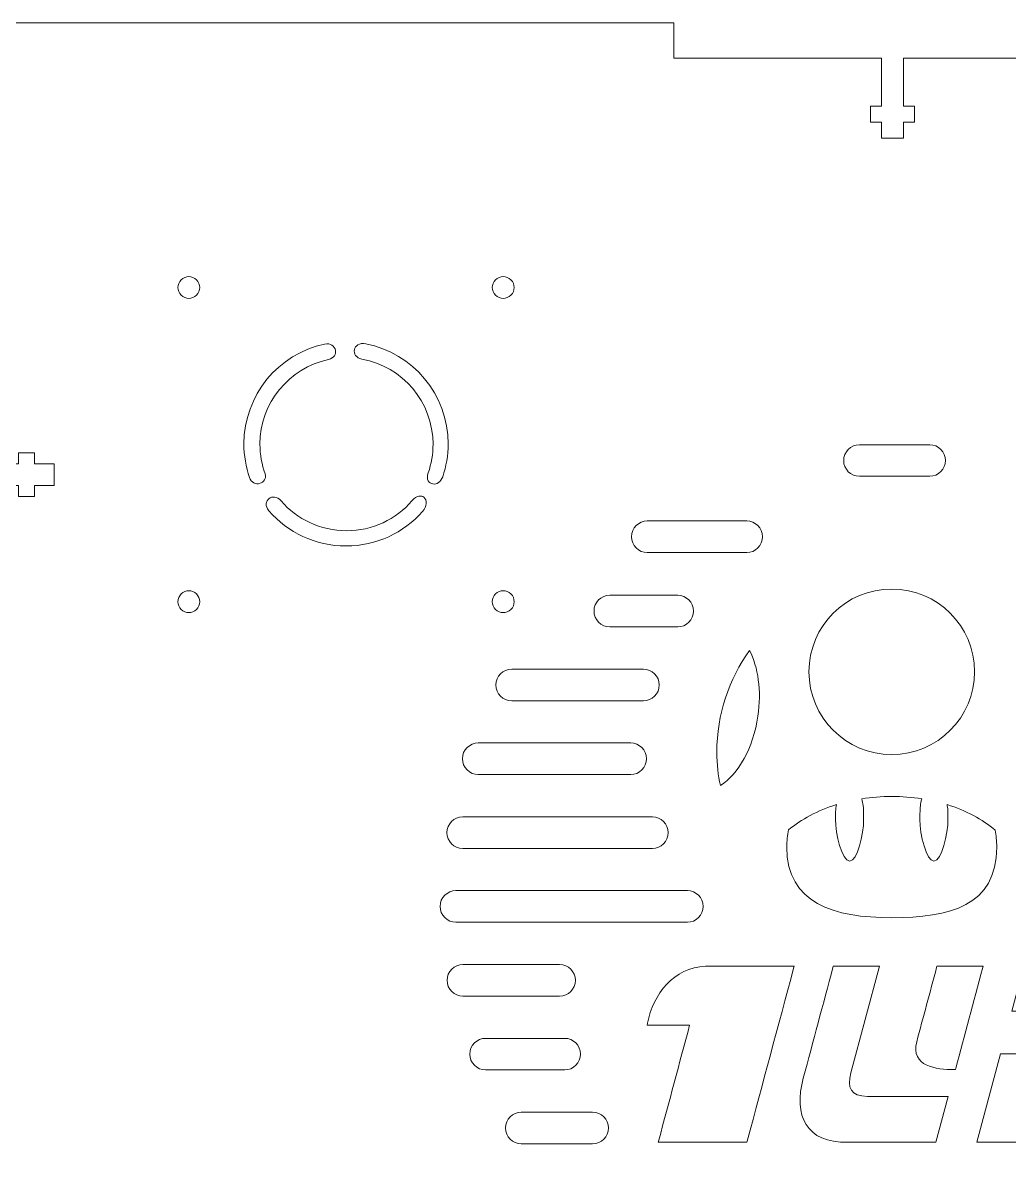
# Model space of a CAD drawing. Header units: centimetres. Extents: x -84 to 49, y -29 to 29.
# Drawn here: x -21.4 to -7.87, y -12.43 to 3.13 of the extents above; entities that cross this region are included whole.
import ezdxf

# ---------------------------------------------------------------- set-up
doc = ezdxf.new("R2010")
doc.units = ezdxf.units.CM
doc.header["$MEASUREMENT"] = 0
doc.layers.add('layer 1', color=7, linetype='Continuous')

msp = doc.modelspace()

# ---------------------------------------------------------------- linework, layer by layer
at = {"layer": 'layer 1', "color": 142, "lineweight": 20}
for points, knots in [([(-22.07185, -26.66541), (-22.07185, -26.66541), (3.12813, -26.66541), (3.12813, -26.66541), (3.12813, -26.66541), (3.12813, -26.66541), (3.12813, -19.41539), (3.12813, -19.41539), (3.12813, -19.41539), (3.12813, -19.41539), (2.50965, -19.41539), (2.50965, -19.41539), (2.50965, -19.41539), (2.50965, -19.41539), (2.50965, -19.56539), (2.50965, -19.56539), (2.50965, -19.56539), (2.50965, -19.56539), (2.28965, -19.56539), (2.28965, -19.56539), (2.28965, -19.56539), (2.28965, -19.56539), (2.28965, -19.41539), (2.28965, -19.41539), (2.28965, -19.41539), (2.28965, -19.41539), (2.01965, -19.41539), (2.01965, -19.41539), (2.01965, -19.41539), (2.01965, -19.41539), (2.01965, -19.11539), (2.01965, -19.11539), (2.01965, -19.11539), (2.01965, -19.11539), (2.28965, -19.11539), (2.28965, -19.11539), (2.28965, -19.11539), (2.28965, -19.11539), (2.28965, -18.96539), (2.28965, -18.96539), (2.28965, -18.96539), (2.28965, -18.96539), (2.50965, -18.96539), (2.50965, -18.96539), (2.50965, -18.96539), (2.50965, -18.96539), (2.50965, -19.11539), (2.50965, -19.11539), (2.50965, -19.11539), (2.50965, -19.11539), (3.12814, -19.11539), (3.12814, -19.11539), (3.12814, -19.11539), (3.12814, -19.11539), (3.12814, -13.1654), (3.12814, -13.1654), (3.12814, -13.1654), (3.12814, -13.1654), (3.62814, -13.1654), (3.62814, -13.1654), (3.62814, -13.1654), (3.62814, -13.1654), (3.62814, -9.1654), (3.62814, -9.1654), (3.62814, -9.1654), (3.62814, -9.1654), (3.12814, -9.1654), (3.12814, -9.1654), (3.12814, -9.1654), (3.12814, -9.1654), (3.12815, -3.21983), (3.12815, -3.21983), (3.12815, -3.21983), (3.12815, -3.21983), (2.50965, -3.21983), (2.50965, -3.21983), (2.50965, -3.21983), (2.50965, -3.21983), (2.50965, -3.36983), (2.50965, -3.36983), (2.50965, -3.36983), (2.50965, -3.36983), (2.28965, -3.36983), (2.28965, -3.36983), (2.28965, -3.36983), (2.28965, -3.36983), (2.28965, -3.21983), (2.28965, -3.21983), (2.28965, -3.21983), (2.28965, -3.21983), (2.01965, -3.21983), (2.01965, -3.21983), (2.01965, -3.21983), (2.01965, -3.21983), (2.01965, -2.91983), (2.01965, -2.91983), (2.01965, -2.91983), (2.01965, -2.91983), (2.28965, -2.91983), (2.28965, -2.91983), (2.28965, -2.91983), (2.28965, -2.91983), (2.28965, -2.76983), (2.28965, -2.76983), (2.28965, -2.76983), (2.28965, -2.76983), (2.50965, -2.76983), (2.50965, -2.76983), (2.50965, -2.76983), (2.50965, -2.76983), (2.50965, -2.91983), (2.50965, -2.91983), (2.50965, -2.91983), (2.50965, -2.91983), (3.12815, -2.91983), (3.12815, -2.91983), (3.12815, -2.91983), (3.12815, -2.91983), (3.12815, 3.1309), (3.12815, 3.1309), (3.12815, 3.1309), (3.12815, 3.1309), (-6.47186, 3.1309), (-6.47186, 3.1309), (-6.47186, 3.1309), (-6.47186, 3.1309), (-6.47186, 2.64521), (-6.47186, 2.64521), (-6.47186, 2.64521), (-6.47186, 2.64521), (-9.32186, 2.64521), (-9.32186, 2.64521), (-9.32186, 2.64521), (-9.32186, 2.64521), (-9.32186, 1.9852), (-9.32186, 1.9852), (-9.32186, 1.9852), (-9.32186, 1.9852), (-9.17186, 1.9852), (-9.17186, 1.9852), (-9.17186, 1.9852), (-9.17186, 1.9852), (-9.17186, 1.76521), (-9.17186, 1.76521), (-9.17186, 1.76521), (-9.17186, 1.76521), (-9.32186, 1.7652), (-9.32186, 1.7652), (-9.32186, 1.7652), (-9.32186, 1.7652), (-9.32186, 1.5452), (-9.32186, 1.5452), (-9.32186, 1.5452), (-9.32186, 1.5452), (-9.62186, 1.5452), (-9.62186, 1.5452), (-9.62186, 1.5452), (-9.62186, 1.5452), (-9.62186, 1.7652), (-9.62186, 1.7652), (-9.62186, 1.7652), (-9.62186, 1.7652), (-9.77186, 1.7652), (-9.77186, 1.7652), (-9.77186, 1.7652), (-9.77186, 1.7652), (-9.77186, 1.9852), (-9.77186, 1.9852), (-9.77186, 1.9852), (-9.77186, 1.9852), (-9.62186, 1.9852), (-9.62186, 1.9852), (-9.62186, 1.9852), (-9.62186, 1.9852), (-9.62197, 2.64521), (-9.62197, 2.64521), (-9.62197, 2.64521), (-9.62197, 2.64521), (-12.47186, 2.64521), (-12.47186, 2.64521), (-12.47186, 2.64521), (-12.47186, 2.64521), (-12.47186, 3.1309), (-12.47186, 3.1309), (-12.47186, 3.1309), (-12.47186, 3.1309), (-22.07186, 3.1309), (-22.07186, 3.1309), (-22.07186, 3.1309), (-22.07186, 3.1309), (-22.07186, -2.91983), (-22.07186, -2.91983), (-22.07186, -2.91983), (-22.07186, -2.91983), (-21.45337, -2.91983), (-21.45337, -2.91983), (-21.45337, -2.91983), (-21.45337, -2.91983), (-21.45337, -2.76983), (-21.45337, -2.76983), (-21.45337, -2.76983), (-21.45337, -2.76983), (-21.23337, -2.76983), (-21.23337, -2.76983), (-21.23337, -2.76983), (-21.23337, -2.76983), (-21.23337, -2.91983), (-21.23337, -2.91983), (-21.23337, -2.91983), (-21.23337, -2.91983), (-20.96337, -2.91983), (-20.96337, -2.91983), (-20.96337, -2.91983), (-20.96337, -2.91983), (-20.96337, -3.21983), (-20.96337, -3.21983), (-20.96337, -3.21983), (-20.96337, -3.21983), (-21.23337, -3.21983), (-21.23337, -3.21983), (-21.23337, -3.21983), (-21.23337, -3.21983), (-21.23337, -3.36983), (-21.23337, -3.36983), (-21.23337, -3.36983), (-21.23337, -3.36983), (-21.45337, -3.36983), (-21.45337, -3.36983), (-21.45337, -3.36983), (-21.45337, -3.36983), (-21.45337, -3.21983), (-21.45337, -3.21983), (-21.45337, -3.21983), (-21.45337, -3.21983), (-22.07186, -3.21983), (-22.07186, -3.21983), (-22.07186, -3.21983), (-22.07186, -3.21983), (-22.07186, -9.1654), (-22.07186, -9.1654), (-22.07186, -9.1654), (-22.07186, -9.1654), (-22.57186, -9.1654), (-22.57186, -9.1654), (-22.57186, -9.1654), (-22.57186, -9.1654), (-22.57186, -13.1654), (-22.57186, -13.1654), (-22.57186, -13.1654), (-22.57186, -13.1654), (-22.07185, -13.1654), (-22.07185, -13.1654), (-22.07185, -13.1654), (-22.07185, -13.1654), (-22.07185, -19.11539), (-22.07185, -19.11539), (-22.07185, -19.11539), (-22.07185, -19.11539), (-21.45337, -19.11539), (-21.45337, -19.11539), (-21.45337, -19.11539), (-21.45337, -19.11539), (-21.45337, -18.96539), (-21.45337, -18.96539), (-21.45337, -18.96539), (-21.45337, -18.96539), (-21.23337, -18.96539), (-21.23337, -18.96539), (-21.23337, -18.96539), (-21.23337, -18.96539), (-21.23337, -19.11539), (-21.23337, -19.11539), (-21.23337, -19.11539), (-21.23337, -19.11539), (-20.96337, -19.11539), (-20.96337, -19.11539), (-20.96337, -19.11539), (-20.96337, -19.11539), (-20.96337, -19.41539), (-20.96337, -19.41539), (-20.96337, -19.41539), (-20.96337, -19.41539), (-21.23337, -19.41539), (-21.23337, -19.41539), (-21.23337, -19.41539), (-21.23337, -19.41539), (-21.23337, -19.56539), (-21.23337, -19.56539), (-21.23337, -19.56539), (-21.23337, -19.56539), (-21.45337, -19.56539), (-21.45337, -19.56539), (-21.45337, -19.56539), (-21.45337, -19.56539), (-21.45337, -19.41539), (-21.45337, -19.41539), (-21.45337, -19.41539), (-21.45337, -19.41539), (-22.07185, -19.41539), (-22.07185, -19.41539), (-22.07185, -19.41539), (-22.07185, -19.41539), (-22.07185, -26.66541), (-22.07185, -26.66541)], [0, 0, 0, 0, 0.01315789, 0.01315789, 0.01315789, 0.01315789, 0.02631579, 0.02631579, 0.02631579, 0.02631579, 0.03947368, 0.03947368, 0.03947368, 0.03947368, 0.05263158, 0.05263158, 0.05263158, 0.05263158, 0.06578947, 0.06578947, 0.06578947, 0.06578947, 0.07894737, 0.07894737, 0.07894737, 0.07894737, 0.09210526, 0.09210526, 0.09210526, 0.09210526, 0.10526316, 0.10526316, 0.10526316, 0.10526316, 0.11842105, 0.11842105, 0.11842105, 0.11842105, 0.13157895, 0.13157895, 0.13157895, 0.13157895, 0.14473684, 0.14473684, 0.14473684, 0.14473684, 0.15789474, 0.15789474, 0.15789474, 0.15789474, 0.17105263, 0.17105263, 0.17105263, 0.17105263, 0.18421053, 0.18421053, 0.18421053, 0.18421053, 0.19736842, 0.19736842, 0.19736842, 0.19736842, 0.21052632, 0.21052632, 0.21052632, 0.21052632, 0.22368421, 0.22368421, 0.22368421, 0.22368421, 0.23684211, 0.23684211, 0.23684211, 0.23684211, 0.25, 0.25, 0.25, 0.25, 0.26315789, 0.26315789, 0.26315789, 0.26315789, 0.27631579, 0.27631579, 0.27631579, 0.27631579, 0.28947368, 0.28947368, 0.28947368, 0.28947368, 0.30263158, 0.30263158, 0.30263158, 0.30263158, 0.31578947, 0.31578947, 0.31578947, 0.31578947, 0.32894737, 0.32894737, 0.32894737, 0.32894737, 0.34210526, 0.34210526, 0.34210526, 0.34210526, 0.35526316, 0.35526316, 0.35526316, 0.35526316, 0.36842105, 0.36842105, 0.36842105, 0.36842105, 0.38157895, 0.38157895, 0.38157895, 0.38157895, 0.39473684, 0.39473684, 0.39473684, 0.39473684, 0.40789474, 0.40789474, 0.40789474, 0.40789474, 0.42105263, 0.42105263, 0.42105263, 0.42105263, 0.43421053, 0.43421053, 0.43421053, 0.43421053, 0.44736842, 0.44736842, 0.44736842, 0.44736842, 0.46052632, 0.46052632, 0.46052632, 0.46052632, 0.47368421, 0.47368421, 0.47368421, 0.47368421, 0.48684211, 0.48684211, 0.48684211, 0.48684211, 0.5, 0.5, 0.5, 0.5, 0.51315789, 0.51315789, 0.51315789, 0.51315789, 0.52631579, 0.52631579, 0.52631579, 0.52631579, 0.53947368, 0.53947368, 0.53947368, 0.53947368, 0.55263158, 0.55263158, 0.55263158, 0.55263158, 0.56578947, 0.56578947, 0.56578947, 0.56578947, 0.57894737, 0.57894737, 0.57894737, 0.57894737, 0.59210526, 0.59210526, 0.59210526, 0.59210526, 0.60526316, 0.60526316, 0.60526316, 0.60526316, 0.61842105, 0.61842105, 0.61842105, 0.61842105, 0.63157895, 0.63157895, 0.63157895, 0.63157895, 0.64473684, 0.64473684, 0.64473684, 0.64473684, 0.65789474, 0.65789474, 0.65789474, 0.65789474, 0.67105263, 0.67105263, 0.67105263, 0.67105263, 0.68421053, 0.68421053, 0.68421053, 0.68421053, 0.69736842, 0.69736842, 0.69736842, 0.69736842, 0.71052632, 0.71052632, 0.71052632, 0.71052632, 0.72368421, 0.72368421, 0.72368421, 0.72368421, 0.73684211, 0.73684211, 0.73684211, 0.73684211, 0.75, 0.75, 0.75, 0.75, 0.76315789, 0.76315789, 0.76315789, 0.76315789, 0.77631579, 0.77631579, 0.77631579, 0.77631579, 0.78947368, 0.78947368, 0.78947368, 0.78947368, 0.80263158, 0.80263158, 0.80263158, 0.80263158, 0.81578947, 0.81578947, 0.81578947, 0.81578947, 0.82894737, 0.82894737, 0.82894737, 0.82894737, 0.84210526, 0.84210526, 0.84210526, 0.84210526, 0.85526316, 0.85526316, 0.85526316, 0.85526316, 0.86842105, 0.86842105, 0.86842105, 0.86842105, 0.88157895, 0.88157895, 0.88157895, 0.88157895, 0.89473684, 0.89473684, 0.89473684, 0.89473684, 0.90789474, 0.90789474, 0.90789474, 0.90789474, 0.92105263, 0.92105263, 0.92105263, 0.92105263, 0.93421053, 0.93421053, 0.93421053, 0.93421053, 0.94736842, 0.94736842, 0.94736842, 0.94736842, 0.96052632, 0.96052632, 0.96052632, 0.96052632, 0.97368421, 0.97368421, 0.97368421, 0.97368421, 0.98684211, 0.98684211, 0.98684211, 0.98684211, 1, 1, 1, 1]), ([(-19.01302, -0.39573), (-18.95446, -0.45429), (-18.95445, -0.54929), (-19.01301, -0.60786), (-19.01301, -0.60786), (-19.07158, -0.66643), (-19.16657, -0.66641), (-19.22514, -0.60787), (-19.22514, -0.60787), (-19.28372, -0.54929), (-19.28372, -0.4543), (-19.22515, -0.39573), (-19.22515, -0.39573), (-19.16658, -0.33716), (-19.07158, -0.33717), (-19.01302, -0.39573)], [0, 0, 0, 0, 0.25, 0.25, 0.25, 0.25, 0.5, 0.5, 0.5, 0.5, 0.75, 0.75, 0.75, 0.75, 1, 1, 1, 1]), ([(-14.91553, -0.39572), (-14.85696, -0.33714), (-14.76198, -0.33715), (-14.70342, -0.39573), (-14.70342, -0.39573), (-14.64486, -0.4543), (-14.64485, -0.54929), (-14.70342, -0.60786), (-14.70342, -0.60786), (-14.76199, -0.66643), (-14.85698, -0.66643), (-14.91554, -0.60785), (-14.91554, -0.60785), (-14.9741, -0.54927), (-14.97412, -0.4543), (-14.91553, -0.39572)], [0, 0, 0, 0, 0.25, 0.25, 0.25, 0.25, 0.5, 0.5, 0.5, 0.5, 0.75, 0.75, 0.75, 0.75, 1, 1, 1, 1]), ([(-17.20512, -1.49125), (-17.74168, -1.60507), (-18.14439, -2.08156), (-18.14439, -2.65197), (-18.14439, -2.65197), (-18.14439, -2.79373), (-18.11951, -2.92968), (-18.07389, -3.05573), (-18.07389, -3.05573), (-18.04965, -3.12536), (-18.09768, -3.17161), (-18.14312, -3.18737), (-18.14312, -3.18737), (-18.20151, -3.20764), (-18.26693, -3.17952), (-18.28718, -3.10638), (-18.28718, -3.10638), (-18.33712, -2.96254), (-18.36428, -2.80807), (-18.36431, -2.64726), (-18.36431, -2.64726), (-18.36429, -1.97469), (-17.88972, -1.4127), (-17.25728, -1.27807), (-17.25728, -1.27807), (-17.17809, -1.26122), (-17.11989, -1.30835), (-17.10848, -1.36372), (-17.10848, -1.36372), (-17.09841, -1.41257), (-17.12472, -1.46785), (-17.20512, -1.49125)], [0, 0, 0, 0, 0.125, 0.125, 0.125, 0.125, 0.25, 0.25, 0.25, 0.25, 0.375, 0.375, 0.375, 0.375, 0.5, 0.5, 0.5, 0.5, 0.625, 0.625, 0.625, 0.625, 0.75, 0.75, 0.75, 0.75, 0.875, 0.875, 0.875, 0.875, 1, 1, 1, 1]), ([(-16.69258, -1.27373), (-16.04953, -1.40026), (-15.56427, -1.96716), (-15.56427, -2.64724), (-15.56427, -2.64724), (-15.56428, -2.8047), (-15.59031, -2.95609), (-15.63827, -3.09733), (-15.63827, -3.09733), (-15.66355, -3.1718), (-15.72138, -3.20702), (-15.77531, -3.19624), (-15.77531, -3.19624), (-15.82291, -3.18673), (-15.87142, -3.14237), (-15.83711, -3.04279), (-15.83711, -3.04279), (-15.79441, -2.92041), (-15.77115, -2.78891), (-15.77116, -2.65196), (-15.77116, -2.65196), (-15.77115, -2.06921), (-16.19148, -1.58447), (-16.7454, -1.48436), (-16.7454, -1.48436), (-16.82863, -1.46817), (-16.86055, -1.40669), (-16.84911, -1.35366), (-16.84911, -1.35366), (-16.83769, -1.30064), (-16.78284, -1.25607), (-16.69258, -1.27373)], [0, 0, 0, 0, 0.125, 0.125, 0.125, 0.125, 0.25, 0.25, 0.25, 0.25, 0.375, 0.375, 0.375, 0.375, 0.5, 0.5, 0.5, 0.5, 0.625, 0.625, 0.625, 0.625, 0.75, 0.75, 0.75, 0.75, 0.875, 0.875, 0.875, 0.875, 1, 1, 1, 1]), ([(-9.925, -2.65808), (-9.925, -2.65808), (-8.96214, -2.65808), (-8.96214, -2.65808), (-8.96214, -2.65808), (-8.84296, -2.65808), (-8.74543, -2.75561), (-8.74543, -2.87482), (-8.74543, -2.87482), (-8.74543, -2.87482), (-8.74543, -2.87482), (-8.74543, -2.87482), (-8.74543, -2.87482), (-8.74543, -2.994), (-8.84304, -3.09154), (-8.96214, -3.09154), (-8.96214, -3.09154), (-8.96214, -3.09154), (-9.925, -3.09154), (-9.925, -3.09154), (-9.925, -3.09154), (-10.04412, -3.09154), (-10.14171, -2.99401), (-10.14172, -2.87482), (-10.14172, -2.87482), (-10.14172, -2.87482), (-10.14172, -2.87482), (-10.14172, -2.87482), (-10.14172, -2.87482), (-10.14171, -2.7556), (-10.04421, -2.65808), (-9.925, -2.65808)], [0, 0, 0, 0, 0.125, 0.125, 0.125, 0.125, 0.25, 0.25, 0.25, 0.25, 0.375, 0.375, 0.375, 0.375, 0.5, 0.5, 0.5, 0.5, 0.625, 0.625, 0.625, 0.625, 0.75, 0.75, 0.75, 0.75, 0.875, 0.875, 0.875, 0.875, 1, 1, 1, 1]), ([(-17.85573, -3.42751), (-17.63814, -3.67922), (-17.31654, -3.8386), (-16.95779, -3.8386), (-16.95779, -3.8386), (-16.59917, -3.8386), (-16.27768, -3.67939), (-16.06008, -3.42788), (-16.06008, -3.42788), (-15.98967, -3.34649), (-15.93023, -3.3538), (-15.89751, -3.37934), (-15.89751, -3.37934), (-15.85119, -3.41549), (-15.85375, -3.50484), (-15.91554, -3.57462), (-15.91554, -3.57462), (-16.17204, -3.86446), (-16.54686, -4.04726), (-16.96428, -4.04728), (-16.96428, -4.04728), (-17.38604, -4.04727), (-17.76428, -3.86063), (-18.02096, -3.5655), (-18.02096, -3.5655), (-18.08079, -3.49672), (-18.06206, -3.43018), (-18.01856, -3.39685), (-18.01856, -3.39685), (-17.97771, -3.36554), (-17.91561, -3.36311), (-17.85573, -3.42751)], [0, 0, 0, 0, 0.125, 0.125, 0.125, 0.125, 0.25, 0.25, 0.25, 0.25, 0.375, 0.375, 0.375, 0.375, 0.5, 0.5, 0.5, 0.5, 0.625, 0.625, 0.625, 0.625, 0.75, 0.75, 0.75, 0.75, 0.875, 0.875, 0.875, 0.875, 1, 1, 1, 1]), ([(-12.83458, -3.70443), (-12.83458, -3.70443), (-11.47134, -3.70443), (-11.47134, -3.70443), (-11.47134, -3.70443), (-11.35215, -3.70443), (-11.25464, -3.80196), (-11.25464, -3.92116), (-11.25464, -3.92116), (-11.25464, -3.92116), (-11.25464, -3.92116), (-11.25464, -3.92116), (-11.25464, -3.92116), (-11.25464, -4.04036), (-11.35224, -4.1379), (-11.47134, -4.1379), (-11.47134, -4.1379), (-11.47134, -4.1379), (-12.83458, -4.1379), (-12.83458, -4.1379), (-12.83458, -4.1379), (-12.95369, -4.1379), (-13.05131, -4.04036), (-13.05131, -3.92116), (-13.05131, -3.92116), (-13.05131, -3.92116), (-13.05131, -3.92116), (-13.05131, -3.92116), (-13.05131, -3.92116), (-13.05131, -3.80196), (-12.95379, -3.70443), (-12.83458, -3.70443)], [0, 0, 0, 0, 0.125, 0.125, 0.125, 0.125, 0.25, 0.25, 0.25, 0.25, 0.375, 0.375, 0.375, 0.375, 0.5, 0.5, 0.5, 0.5, 0.625, 0.625, 0.625, 0.625, 0.75, 0.75, 0.75, 0.75, 0.875, 0.875, 0.875, 0.875, 1, 1, 1, 1]), ([(-19.22514, -4.70531), (-19.16657, -4.64674), (-19.07157, -4.64673), (-19.01302, -4.70531), (-19.01302, -4.70531), (-18.95445, -4.76389), (-18.95444, -4.85889), (-19.01301, -4.91744), (-19.01301, -4.91744), (-19.07158, -4.97599), (-19.16659, -4.97601), (-19.22514, -4.91743), (-19.22514, -4.91743), (-19.28371, -4.85889), (-19.28372, -4.76389), (-19.22514, -4.70531)], [0, 0, 0, 0, 0.25, 0.25, 0.25, 0.25, 0.5, 0.5, 0.5, 0.5, 0.75, 0.75, 0.75, 0.75, 1, 1, 1, 1]), ([(-14.70341, -4.7053), (-14.64484, -4.76389), (-14.64485, -4.85889), (-14.70342, -4.91744), (-14.70342, -4.91744), (-14.76199, -4.97604), (-14.85697, -4.97601), (-14.91554, -4.91746), (-14.91554, -4.91746), (-14.97411, -4.85887), (-14.9741, -4.76388), (-14.91553, -4.7053), (-14.91553, -4.7053), (-14.85696, -4.64674), (-14.76199, -4.64676), (-14.70341, -4.7053)], [0, 0, 0, 0, 0.25, 0.25, 0.25, 0.25, 0.5, 0.5, 0.5, 0.5, 0.75, 0.75, 0.75, 0.75, 1, 1, 1, 1]), ([(-9.4825, -4.63747), (-8.85566, -4.63744), (-8.34724, -5.14585), (-8.34722, -5.77274), (-8.34722, -5.77274), (-8.3472, -6.39964), (-8.85558, -6.90798), (-9.4825, -6.90802), (-9.4825, -6.90802), (-10.1094, -6.90797), (-10.61771, -6.39959), (-10.61769, -5.77269), (-10.61769, -5.77269), (-10.61775, -5.14581), (-10.10933, -4.63747), (-9.4825, -4.63747)], [0, 0, 0, 0, 0.25, 0.25, 0.25, 0.25, 0.5, 0.5, 0.5, 0.5, 0.75, 0.75, 0.75, 0.75, 1, 1, 1, 1]), ([(-13.34779, -4.72413), (-13.34779, -4.72413), (-12.41641, -4.72413), (-12.41641, -4.72413), (-12.41641, -4.72413), (-12.29722, -4.72413), (-12.19969, -4.82166), (-12.1997, -4.94087), (-12.1997, -4.94087), (-12.1997, -4.94087), (-12.1997, -4.94087), (-12.1997, -4.94087), (-12.1997, -4.94087), (-12.1997, -5.06007), (-12.29729, -5.15759), (-12.41641, -5.15759), (-12.41641, -5.15759), (-12.41641, -5.15759), (-13.34778, -5.15759), (-13.34778, -5.15759), (-13.34778, -5.15759), (-13.46691, -5.15759), (-13.5645, -5.06007), (-13.56451, -4.94087), (-13.56451, -4.94087), (-13.56451, -4.94087), (-13.56451, -4.94087), (-13.56451, -4.94087), (-13.56451, -4.94087), (-13.5645, -4.82166), (-13.46699, -4.72413), (-13.34779, -4.72413)], [0, 0, 0, 0, 0.125, 0.125, 0.125, 0.125, 0.25, 0.25, 0.25, 0.25, 0.375, 0.375, 0.375, 0.375, 0.5, 0.5, 0.5, 0.5, 0.625, 0.625, 0.625, 0.625, 0.75, 0.75, 0.75, 0.75, 0.875, 0.875, 0.875, 0.875, 1, 1, 1, 1]), ([(-11.83058, -7.33185), (-11.86356, -7.19551), (-11.88095, -7.04412), (-11.88091, -6.87593), (-11.88091, -6.87593), (-11.8809, -6.35507), (-11.71467, -5.87282), (-11.43239, -5.47949), (-11.43239, -5.47949), (-11.31489, -5.70715), (-11.2664, -6.03279), (-11.31752, -6.38174), (-11.31752, -6.38174), (-11.38183, -6.82057), (-11.58642, -7.17879), (-11.83058, -7.33185)], [0, 0, 0, 0, 0.25, 0.25, 0.25, 0.25, 0.5, 0.5, 0.5, 0.5, 0.75, 0.75, 0.75, 0.75, 1, 1, 1, 1]), ([(-14.69268, -5.73696), (-14.69268, -5.73696), (-12.8866, -5.73696), (-12.8866, -5.73696), (-12.8866, -5.73696), (-12.76739, -5.73696), (-12.66988, -5.83449), (-12.66988, -5.9537), (-12.66988, -5.9537), (-12.66988, -5.9537), (-12.66988, -5.9537), (-12.66988, -5.9537), (-12.66988, -5.9537), (-12.66989, -6.07291), (-12.76745, -6.17042), (-12.8866, -6.17042), (-12.8866, -6.17042), (-12.8866, -6.17042), (-14.69268, -6.17042), (-14.69268, -6.17042), (-14.69268, -6.17042), (-14.81183, -6.17042), (-14.90941, -6.07291), (-14.9094, -5.9537), (-14.9094, -5.9537), (-14.9094, -5.9537), (-14.9094, -5.9537), (-14.9094, -5.9537), (-14.9094, -5.9537), (-14.9094, -5.83449), (-14.81188, -5.73696), (-14.69268, -5.73696)], [0, 0, 0, 0, 0.125, 0.125, 0.125, 0.125, 0.25, 0.25, 0.25, 0.25, 0.375, 0.375, 0.375, 0.375, 0.5, 0.5, 0.5, 0.5, 0.625, 0.625, 0.625, 0.625, 0.75, 0.75, 0.75, 0.75, 0.875, 0.875, 0.875, 0.875, 1, 1, 1, 1]), ([(-15.1522, -6.7498), (-15.1522, -6.7498), (-13.06074, -6.74979), (-13.06074, -6.74979), (-13.06074, -6.74979), (-12.94154, -6.7498), (-12.84403, -6.84733), (-12.84402, -6.96654), (-12.84402, -6.96654), (-12.84402, -6.96654), (-12.84402, -6.96654), (-12.84402, -6.96654), (-12.84402, -6.96654), (-12.84403, -7.08575), (-12.9416, -7.18326), (-13.06075, -7.18325), (-13.06075, -7.18325), (-13.06075, -7.18325), (-15.15219, -7.18326), (-15.15219, -7.18326), (-15.15219, -7.18326), (-15.27134, -7.18326), (-15.36891, -7.08575), (-15.36892, -6.96654), (-15.36892, -6.96654), (-15.36892, -6.96654), (-15.36892, -6.96654), (-15.36892, -6.96654), (-15.36892, -6.96654), (-15.36891, -6.84732), (-15.27139, -6.7498), (-15.1522, -6.7498)], [0, 0, 0, 0, 0.125, 0.125, 0.125, 0.125, 0.25, 0.25, 0.25, 0.25, 0.375, 0.375, 0.375, 0.375, 0.5, 0.5, 0.5, 0.5, 0.625, 0.625, 0.625, 0.625, 0.75, 0.75, 0.75, 0.75, 0.875, 0.875, 0.875, 0.875, 1, 1, 1, 1]), ([(-9.48249, -7.48362), (-9.34128, -7.48361), (-9.2038, -7.49455), (-9.07181, -7.5152), (-9.07181, -7.5152), (-9.08771, -7.59848), (-9.09674, -7.58803), (-9.09675, -7.79724), (-9.09675, -7.79724), (-9.09674, -8.00643), (-9.01057, -8.36923), (-8.90425, -8.36929), (-8.90425, -8.36929), (-8.79801, -8.36929), (-8.71183, -7.99066), (-8.71182, -7.79724), (-8.71182, -7.79724), (-8.71182, -7.60382), (-8.71623, -7.65844), (-8.72415, -7.59563), (-8.72415, -7.59563), (-8.4663, -7.67604), (-8.2408, -7.79605), (-8.0645, -7.94427), (-8.0645, -7.94427), (-8.05072, -8.01573), (-8.04341, -8.09378), (-8.04344, -8.1791), (-8.04344, -8.1791), (-8.04346, -8.98671), (-8.68784, -9.14649), (-9.4825, -9.14649), (-9.4825, -9.14649), (-10.27709, -9.1465), (-10.92152, -8.94971), (-10.9215, -8.17911), (-10.9215, -8.17911), (-10.92153, -8.09325), (-10.91345, -8.01452), (-10.89812, -7.94234), (-10.89812, -7.94234), (-10.7222, -7.795), (-10.49752, -7.67573), (-10.2408, -7.59567), (-10.2408, -7.59567), (-10.24879, -7.65839), (-10.25308, -7.60382), (-10.25308, -7.79724), (-10.25308, -7.79724), (-10.25308, -7.99066), (-10.16686, -8.36924), (-10.06063, -8.36925), (-10.06063, -8.36925), (-9.95433, -8.36929), (-9.86819, -8.00641), (-9.86819, -7.79717), (-9.86819, -7.79717), (-9.86819, -7.58793), (-9.87726, -7.59846), (-9.89314, -7.51517), (-9.89314, -7.51517), (-9.76116, -7.49454), (-9.62367, -7.48362), (-9.48249, -7.48362)], [0, 0, 0, 0, 0.0625, 0.0625, 0.0625, 0.0625, 0.125, 0.125, 0.125, 0.125, 0.1875, 0.1875, 0.1875, 0.1875, 0.25, 0.25, 0.25, 0.25, 0.3125, 0.3125, 0.3125, 0.3125, 0.375, 0.375, 0.375, 0.375, 0.4375, 0.4375, 0.4375, 0.4375, 0.5, 0.5, 0.5, 0.5, 0.5625, 0.5625, 0.5625, 0.5625, 0.625, 0.625, 0.625, 0.625, 0.6875, 0.6875, 0.6875, 0.6875, 0.75, 0.75, 0.75, 0.75, 0.8125, 0.8125, 0.8125, 0.8125, 0.875, 0.875, 0.875, 0.875, 0.9375, 0.9375, 0.9375, 0.9375, 1, 1, 1, 1]), ([(-15.36338, -7.76264), (-15.36338, -7.76264), (-12.76469, -7.76264), (-12.76469, -7.76264), (-12.76469, -7.76264), (-12.6455, -7.76263), (-12.54798, -7.86017), (-12.54797, -7.97937), (-12.54797, -7.97937), (-12.54797, -7.97937), (-12.54797, -7.97937), (-12.54797, -7.97937), (-12.54797, -7.97937), (-12.54798, -8.09856), (-12.64556, -8.1961), (-12.76469, -8.1961), (-12.76469, -8.1961), (-12.76469, -8.1961), (-15.36338, -8.1961), (-15.36338, -8.1961), (-15.36338, -8.1961), (-15.48251, -8.1961), (-15.58009, -8.09856), (-15.58009, -7.97937), (-15.58009, -7.97937), (-15.58009, -7.97937), (-15.58009, -7.97937), (-15.58009, -7.97937), (-15.58009, -7.97937), (-15.58009, -7.86016), (-15.48258, -7.76263), (-15.36338, -7.76264)], [0, 0, 0, 0, 0.125, 0.125, 0.125, 0.125, 0.25, 0.25, 0.25, 0.25, 0.375, 0.375, 0.375, 0.375, 0.5, 0.5, 0.5, 0.5, 0.625, 0.625, 0.625, 0.625, 0.75, 0.75, 0.75, 0.75, 0.875, 0.875, 0.875, 0.875, 1, 1, 1, 1]), ([(-15.4581, -8.77547), (-15.4581, -8.77547), (-12.28431, -8.77547), (-12.28431, -8.77547), (-12.28431, -8.77547), (-12.16511, -8.77547), (-12.0676, -8.873), (-12.06759, -8.99221), (-12.06759, -8.99221), (-12.06759, -8.99221), (-12.06759, -8.99221), (-12.06759, -8.99221), (-12.06759, -8.99221), (-12.06759, -9.1114), (-12.1652, -9.20893), (-12.28432, -9.20893), (-12.28432, -9.20893), (-12.28432, -9.20893), (-15.45809, -9.20893), (-15.45809, -9.20893), (-15.45809, -9.20893), (-15.57722, -9.20893), (-15.67481, -9.1114), (-15.67481, -8.99221), (-15.67481, -8.99221), (-15.67481, -8.99221), (-15.67481, -8.99221), (-15.67481, -8.99221), (-15.67481, -8.99221), (-15.6748, -8.873), (-15.5773, -8.77547), (-15.4581, -8.77547)], [0, 0, 0, 0, 0.125, 0.125, 0.125, 0.125, 0.25, 0.25, 0.25, 0.25, 0.375, 0.375, 0.375, 0.375, 0.5, 0.5, 0.5, 0.5, 0.625, 0.625, 0.625, 0.625, 0.75, 0.75, 0.75, 0.75, 0.875, 0.875, 0.875, 0.875, 1, 1, 1, 1]), ([(-15.36231, -9.7883), (-15.36231, -9.7883), (-14.03709, -9.7883), (-14.03709, -9.7883), (-14.03709, -9.7883), (-13.9179, -9.7883), (-13.82037, -9.88584), (-13.82038, -10.00504), (-13.82038, -10.00504), (-13.82038, -10.00504), (-13.82038, -10.00504), (-13.82038, -10.00504), (-13.82038, -10.00504), (-13.82037, -10.12423), (-13.91794, -10.22176), (-14.03709, -10.22176), (-14.03709, -10.22176), (-14.03709, -10.22176), (-15.36231, -10.22176), (-15.36231, -10.22176), (-15.36231, -10.22176), (-15.48144, -10.22176), (-15.57901, -10.12423), (-15.57901, -10.00504), (-15.57901, -10.00504), (-15.57901, -10.00504), (-15.57901, -10.00504), (-15.57901, -10.00504), (-15.57901, -10.00504), (-15.57901, -9.88584), (-15.48148, -9.7883), (-15.36231, -9.7883)], [0, 0, 0, 0, 0.125, 0.125, 0.125, 0.125, 0.25, 0.25, 0.25, 0.25, 0.375, 0.375, 0.375, 0.375, 0.5, 0.5, 0.5, 0.5, 0.625, 0.625, 0.625, 0.625, 0.75, 0.75, 0.75, 0.75, 0.875, 0.875, 0.875, 0.875, 1, 1, 1, 1]), ([(-12.25367, -10.62129), (-12.25367, -10.62129), (-12.83548, -10.62129), (-12.83548, -10.62129), (-12.83548, -10.62129), (-12.83548, -10.62129), (-12.83073, -10.59433), (-12.83073, -10.59433), (-12.83073, -10.59433), (-12.75951, -10.19467), (-12.46293, -9.82721), (-12.03707, -9.81309), (-12.03707, -9.81309), (-12.03707, -9.81309), (-12.03678, -9.81187), (-12.03678, -9.81187), (-12.03678, -9.81187), (-12.03678, -9.81187), (-10.82062, -9.81187), (-10.82062, -9.81187), (-10.82062, -9.81187), (-10.82062, -9.81187), (-10.82837, -9.84078), (-10.82837, -9.84078), (-10.82837, -9.84078), (-11.04, -10.63057), (-11.25161, -11.4204), (-11.46322, -12.21019), (-11.46322, -12.21019), (-11.46322, -12.21019), (-11.46779, -12.22718), (-11.46779, -12.22718), (-11.46779, -12.22718), (-11.46779, -12.22718), (-12.68398, -12.22718), (-12.68398, -12.22718), (-12.68398, -12.22718), (-12.68398, -12.22718), (-12.67623, -12.1983), (-12.67623, -12.1983), (-12.67623, -12.1983), (-12.53538, -11.67265), (-12.39452, -11.14696), (-12.25367, -10.62129)], [0, 0, 0, 0, 0.09090909, 0.09090909, 0.09090909, 0.09090909, 0.18181818, 0.18181818, 0.18181818, 0.18181818, 0.27272727, 0.27272727, 0.27272727, 0.27272727, 0.36363636, 0.36363636, 0.36363636, 0.36363636, 0.45454545, 0.45454545, 0.45454545, 0.45454545, 0.54545455, 0.54545455, 0.54545455, 0.54545455, 0.63636364, 0.63636364, 0.63636364, 0.63636364, 0.72727273, 0.72727273, 0.72727273, 0.72727273, 0.81818182, 0.81818182, 0.81818182, 0.81818182, 0.90909091, 0.90909091, 0.90909091, 0.90909091, 1, 1, 1, 1]), ([(-10.04373, -11.27408), (-10.09957, -11.48247), (-10.04314, -11.59555), (-9.81535, -11.59693), (-9.81535, -11.59693), (-9.81535, -11.59693), (-8.70911, -11.59693), (-8.70911, -11.59693), (-8.70911, -11.59693), (-8.70911, -11.59693), (-8.87802, -12.22717), (-8.87802, -12.22717), (-8.87802, -12.22717), (-8.87802, -12.22717), (-10.08407, -12.22718), (-10.08407, -12.22718), (-10.08407, -12.22718), (-10.65744, -12.23906), (-10.83275, -11.86077), (-10.69493, -11.34638), (-10.69493, -11.34638), (-10.55947, -10.84083), (-10.42401, -10.3353), (-10.28857, -9.82976), (-10.28857, -9.82976), (-10.28857, -9.82976), (-10.284, -9.81276), (-10.284, -9.81276), (-10.284, -9.81276), (-10.284, -9.81276), (-9.65217, -9.81276), (-9.65217, -9.81276), (-9.65217, -9.81276), (-9.65217, -9.81276), (-10.04373, -11.27408), (-10.04373, -11.27408)], [0, 0, 0, 0, 0.11111111, 0.11111111, 0.11111111, 0.11111111, 0.22222222, 0.22222222, 0.22222222, 0.22222222, 0.33333333, 0.33333333, 0.33333333, 0.33333333, 0.44444444, 0.44444444, 0.44444444, 0.44444444, 0.55555556, 0.55555556, 0.55555556, 0.55555556, 0.66666667, 0.66666667, 0.66666667, 0.66666667, 0.77777778, 0.77777778, 0.77777778, 0.77777778, 0.88888889, 0.88888889, 0.88888889, 0.88888889, 1, 1, 1, 1]), ([(-8.62761, -11.22807), (-8.87697, -11.23135), (-9.22388, -11.18567), (-9.14089, -10.85023), (-9.14089, -10.85023), (-9.04981, -10.51008), (-8.95838, -10.16992), (-8.86749, -9.82976), (-8.86749, -9.82976), (-8.86749, -9.82976), (-8.86293, -9.81276), (-8.86293, -9.81276), (-8.86293, -9.81276), (-8.86293, -9.81276), (-8.23108, -9.81275), (-8.23108, -9.81275), (-8.23108, -9.81275), (-8.23108, -9.81275), (-8.23881, -9.84163), (-8.23881, -9.84163), (-8.23881, -9.84163), (-8.36113, -10.29812), (-8.48342, -10.75459), (-8.60574, -11.21109), (-8.60574, -11.21109), (-8.60574, -11.21109), (-8.61025, -11.22784), (-8.61025, -11.22784), (-8.61025, -11.22784), (-8.61025, -11.22784), (-8.62761, -11.22807), (-8.62761, -11.22807)], [0, 0, 0, 0, 0.125, 0.125, 0.125, 0.125, 0.25, 0.25, 0.25, 0.25, 0.375, 0.375, 0.375, 0.375, 0.5, 0.5, 0.5, 0.5, 0.625, 0.625, 0.625, 0.625, 0.75, 0.75, 0.75, 0.75, 0.875, 0.875, 0.875, 0.875, 1, 1, 1, 1]), ([(-7.52838, -11.64103), (-7.52838, -11.64103), (-7.68545, -12.22717), (-7.68545, -12.22717), (-7.68545, -12.22717), (-7.68545, -12.22717), (-8.31731, -12.22718), (-8.31731, -12.22718), (-8.31731, -12.22718), (-8.31731, -12.22718), (-7.99184, -11.01262), (-7.99184, -11.01262), (-7.99184, -11.01262), (-7.99184, -11.01262), (-7.97427, -11.01262), (-7.97427, -11.01262), (-7.97427, -11.01262), (-7.507, -11.01262), (-7.03973, -11.01261), (-6.5725, -11.01262), (-6.5725, -11.01262), (-6.47136, -10.72171), (-6.49702, -10.43276), (-6.86574, -10.42788), (-6.86574, -10.42788), (-6.86574, -10.42788), (-7.83517, -10.42788), (-7.83517, -10.42788), (-7.83517, -10.42788), (-7.83517, -10.42788), (-7.67034, -9.81276), (-7.67034, -9.81276), (-7.67034, -9.81276), (-7.67034, -9.81276), (-6.71559, -9.81275), (-6.71559, -9.81275), (-6.71559, -9.81275), (-6.04276, -9.81276), (-5.68518, -10.07734), (-5.871, -10.77074), (-5.871, -10.77074), (-5.871, -10.77074), (-6.10419, -11.64103), (-6.10419, -11.64103), (-6.10419, -11.64103), (-6.10419, -11.64103), (-7.52838, -11.64103), (-7.52838, -11.64103)], [0, 0, 0, 0, 0.08333333, 0.08333333, 0.08333333, 0.08333333, 0.16666667, 0.16666667, 0.16666667, 0.16666667, 0.25, 0.25, 0.25, 0.25, 0.33333333, 0.33333333, 0.33333333, 0.33333333, 0.41666667, 0.41666667, 0.41666667, 0.41666667, 0.5, 0.5, 0.5, 0.5, 0.58333333, 0.58333333, 0.58333333, 0.58333333, 0.66666667, 0.66666667, 0.66666667, 0.66666667, 0.75, 0.75, 0.75, 0.75, 0.83333333, 0.83333333, 0.83333333, 0.83333333, 0.91666667, 0.91666667, 0.91666667, 0.91666667, 1, 1, 1, 1]), ([(-15.05169, -10.80113), (-15.05169, -10.80113), (-13.96585, -10.80114), (-13.96585, -10.80114), (-13.96585, -10.80114), (-13.84666, -10.80114), (-13.74914, -10.89866), (-13.74914, -11.01788), (-13.74914, -11.01788), (-13.74914, -11.01788), (-13.74914, -11.01788), (-13.74914, -11.01788), (-13.74914, -11.01788), (-13.74914, -11.13707), (-13.84675, -11.23459), (-13.96585, -11.2346), (-13.96585, -11.2346), (-13.96585, -11.2346), (-15.05169, -11.2346), (-15.05169, -11.2346), (-15.05169, -11.2346), (-15.17079, -11.2346), (-15.26843, -11.13707), (-15.26843, -11.01788), (-15.26843, -11.01788), (-15.26843, -11.01788), (-15.26843, -11.01788), (-15.26843, -11.01788), (-15.26843, -11.01788), (-15.26842, -10.89867), (-15.17089, -10.80114), (-15.05169, -10.80113)], [0, 0, 0, 0, 0.125, 0.125, 0.125, 0.125, 0.25, 0.25, 0.25, 0.25, 0.375, 0.375, 0.375, 0.375, 0.5, 0.5, 0.5, 0.5, 0.625, 0.625, 0.625, 0.625, 0.75, 0.75, 0.75, 0.75, 0.875, 0.875, 0.875, 0.875, 1, 1, 1, 1]), ([(-14.56197, -11.81398), (-14.56197, -11.81398), (-13.58319, -11.81398), (-13.58319, -11.81398), (-13.58319, -11.81398), (-13.46398, -11.81398), (-13.36645, -11.91151), (-13.36645, -12.03071), (-13.36645, -12.03071), (-13.36645, -12.03071), (-13.36645, -12.03071), (-13.36645, -12.03071), (-13.36645, -12.03071), (-13.36646, -12.14991), (-13.46402, -12.24744), (-13.58318, -12.24744), (-13.58318, -12.24744), (-13.58318, -12.24744), (-14.56197, -12.24744), (-14.56197, -12.24744), (-14.56197, -12.24744), (-14.68112, -12.24744), (-14.77868, -12.1499), (-14.77868, -12.03071), (-14.77868, -12.03071), (-14.77868, -12.03071), (-14.77868, -12.03071), (-14.77868, -12.03071), (-14.77868, -12.03071), (-14.77868, -11.91151), (-14.68115, -11.81397), (-14.56197, -11.81398)], [0, 0, 0, 0, 0.125, 0.125, 0.125, 0.125, 0.25, 0.25, 0.25, 0.25, 0.375, 0.375, 0.375, 0.375, 0.5, 0.5, 0.5, 0.5, 0.625, 0.625, 0.625, 0.625, 0.75, 0.75, 0.75, 0.75, 0.875, 0.875, 0.875, 0.875, 1, 1, 1, 1])]:
    msp.add_open_spline(points, degree=3, knots=knots, dxfattribs=at)

doc.saveas('drawing.dxf')
